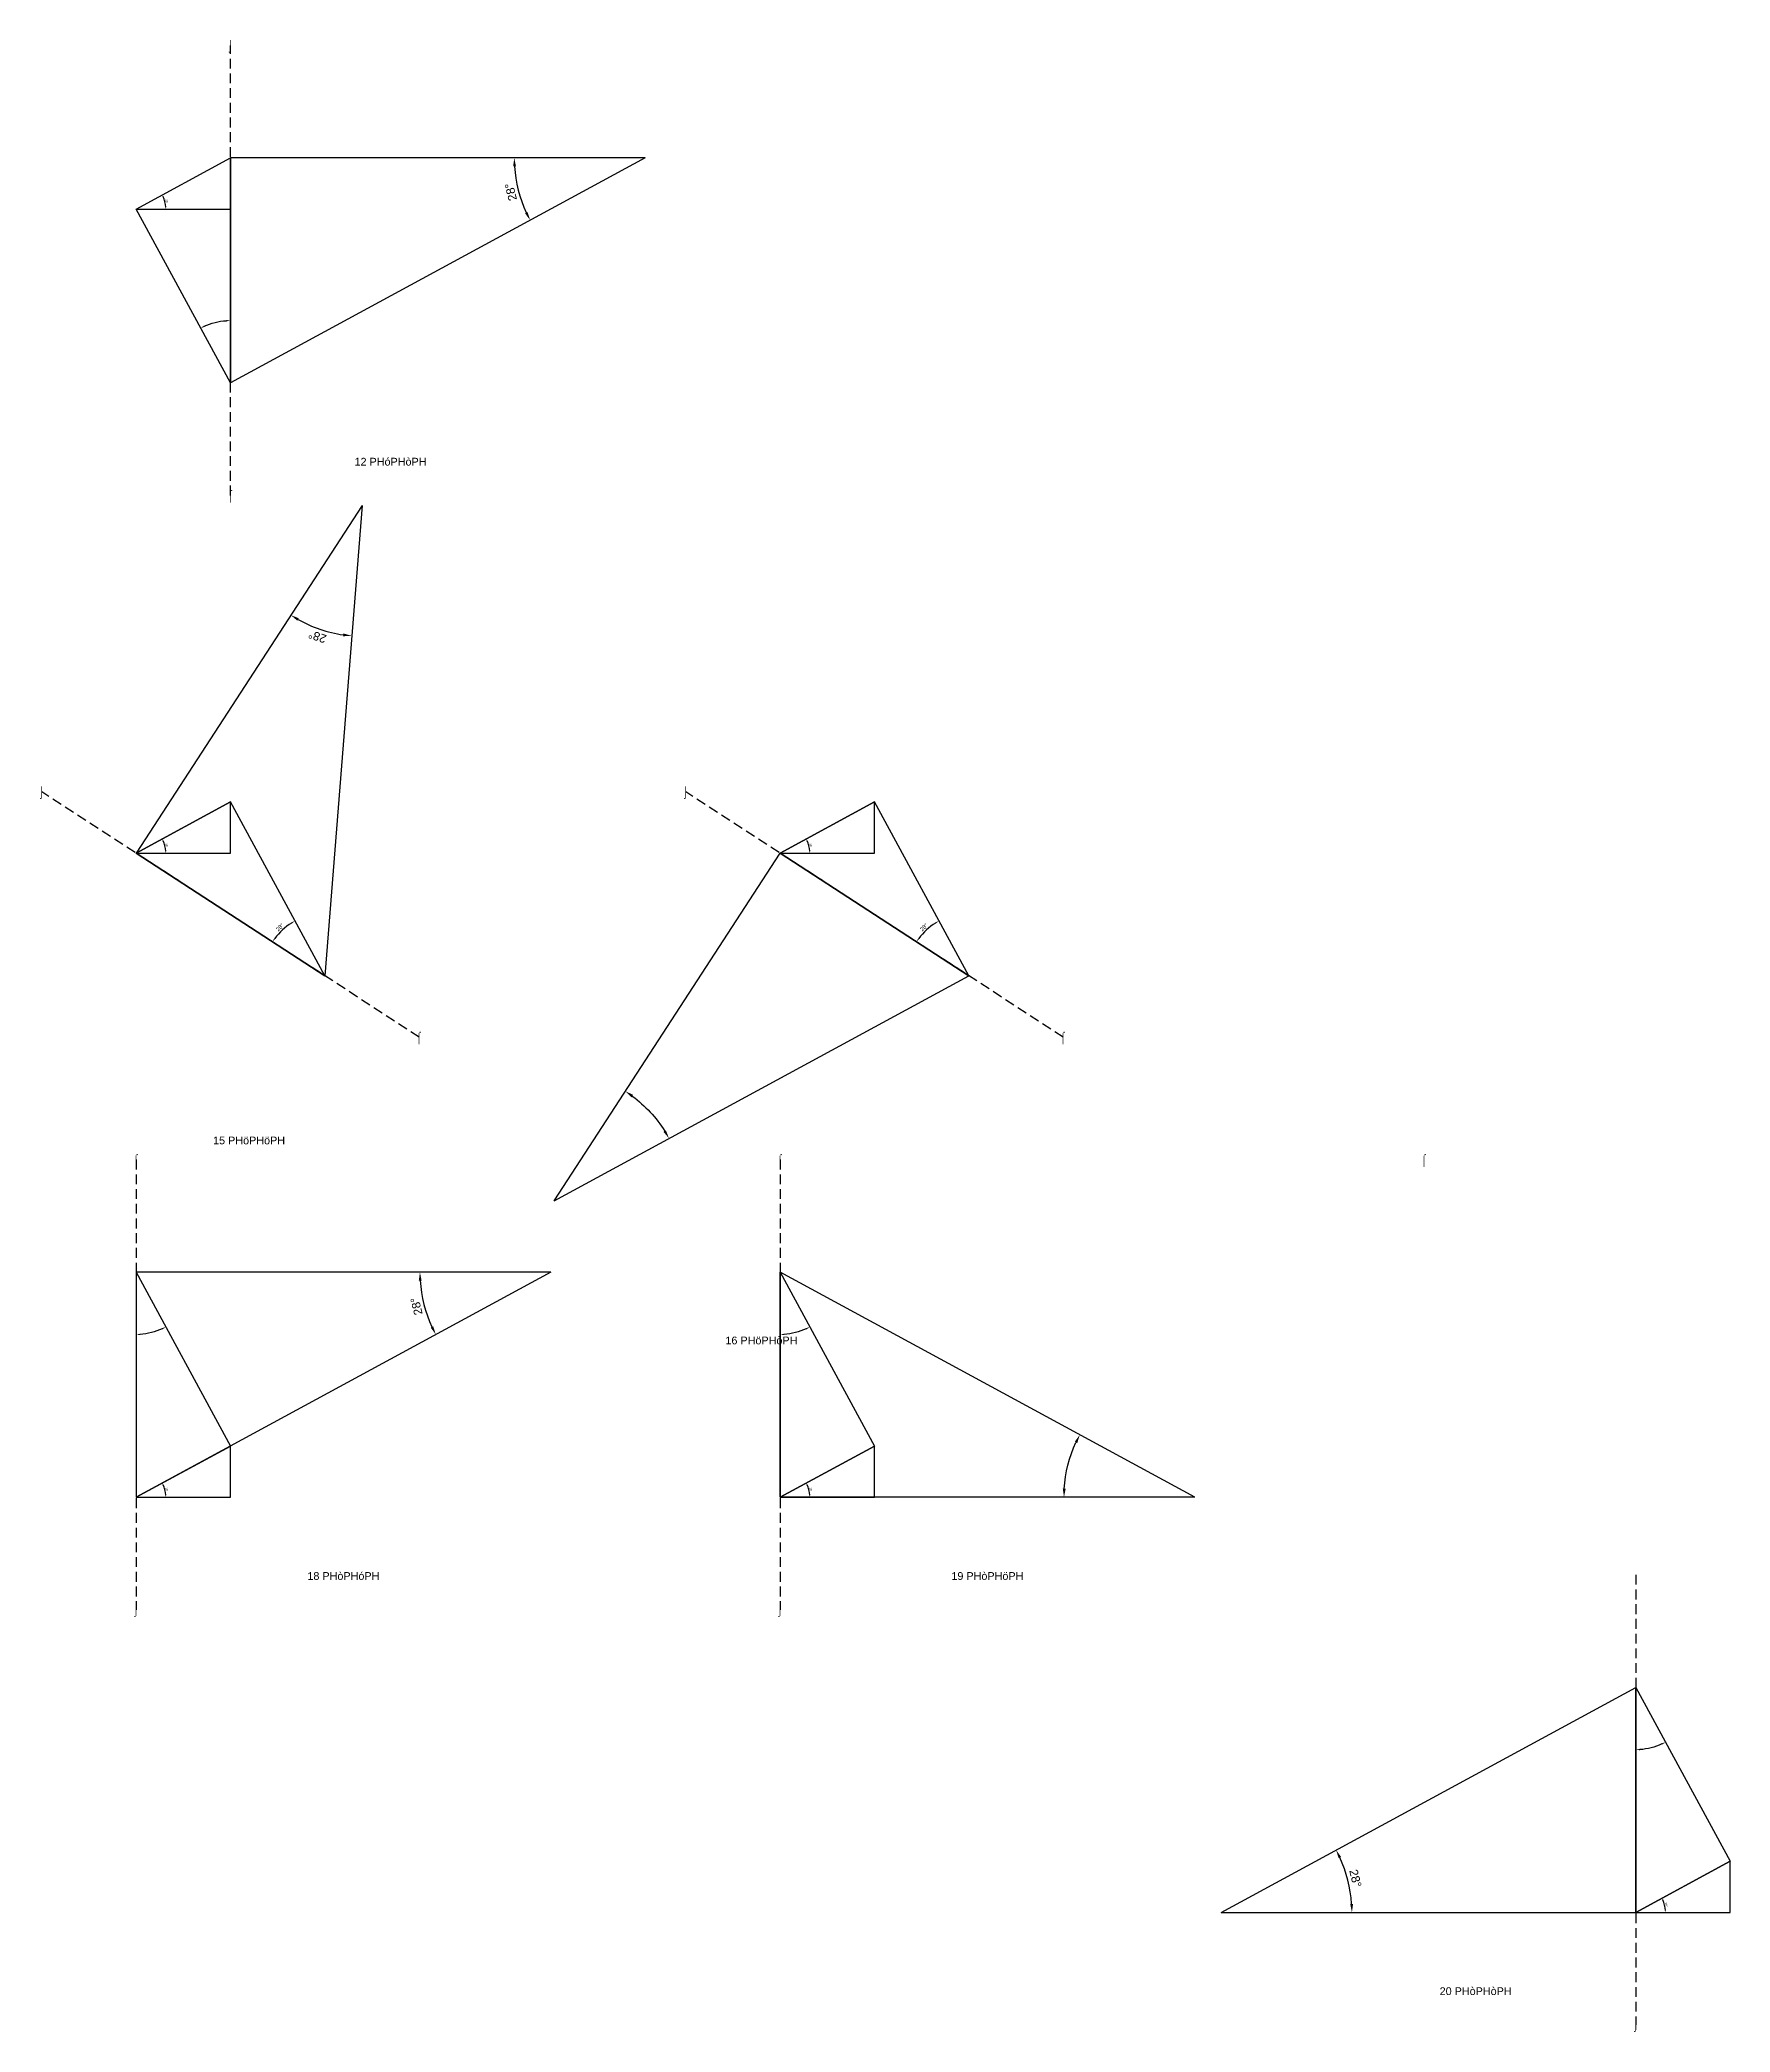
# Model space of a CAD drawing. Header units: millimetres. Extents: x 1423577 to 4401751, y -454579 to 121312.
# Drawn here: x 2758884 to 2977628, y -454579 to -196781 of the extents above; entities that cross this region are included whole.
import ezdxf
from ezdxf.enums import TextEntityAlignment as Align

# ---------------------------------------------------------------- set-up
doc = ezdxf.new("R2010")
doc.units = ezdxf.units.MM
doc.header["$PDMODE"] = 35
doc.linetypes.add('DASHED', pattern=[19.05, 12.7, -6.35])
for name, color, linetype in [('BASE', 170, 'Continuous'), ('HYPOTENUSE', 20, 'Continuous'), ('PERPENDICULAR', 90, 'Continuous')]:
    doc.layers.add(name, color=color, linetype=linetype)
doc.styles.add('Arial', font='arial_0.ttf')
doc.dimstyles.new('ISO-25', dxfattribs={"dimtxt": 250, "dimasz": 100, "dimexe": 1.25, "dimexo": 0.625, "dimgap": 100, "dimtad": 1, "dimdec": 0, "dimtxsty": 'Arial', "dimcen": 2.5, "dimadec": 0, "dimazin": 0, "dimtfac": 1, "dimtdec": 0, "dimtmove": 0, "dimatfit": 3, "dimfxl": 1, "dimarcsym": 0})

# ---------------------------------------------------------------- blocks, each defined once
blk = doc.blocks.new('*D2')
at = {"color": 0, "lineweight": -2, "transparency": 16777216}
blk.add_arc((0, 0), 3850, 3.72107, 24.76727, dxfattribs=at)
at = {"color": 0, "transparency": 16777216}
for points in [[(3459, 1594), (3533, 1632), (3384, 1836)], [(3884, 251), (3800, 249), (3850, 0)]]:
    blk.add_solid(points, dxfattribs=at)
at = {"layer": 'Defpoints', "color": 0, "transparency": 16777216}
for p in [(12208, 6625), (3797, 635), (0, 0), (0, 0), (12208, 0)]:
    blk.add_point(p, dxfattribs=at)
at = {"color": 0, "transparency": 16777216, "insert": (3952, 1003), "char_height": 250, "attachment_point": 5, "rotation": 284.24417, "style": 'Arial'}
blk.add_mtext('28°', dxfattribs=at)
blk = doc.blocks.new('GTN')
at = {"layer": 'BASE'}
blk.add_line((0, 0), (12208.3, 0), dxfattribs=at)
at = {"layer": 'HYPOTENUSE'}
blk.add_line((0, 0), (12208.3, 6625.3), dxfattribs=at)
at = {"layer": 'PERPENDICULAR'}
blk.add_line((12208.3, 0), (12208.3, 6625.3), dxfattribs=at)
at = {"color": 6}
dim = blk.add_angular_dim_2l(base=(3797.3, 635.2), line1=((0, 0), (12208.3, 0)), line2=((0, 0), (12208.3, 6625.3)), dimstyle='ISO-25', override={"dimasz": 250}, dxfattribs=at)
dim.commit()
dim.dimension.update_dxf_attribs({"geometry": '*D2', "text_midpoint": (3952.4, 1003.3)})

msp = doc.modelspace()

# ---------------------------------------------------------------- linework, layer by layer
at = {"linetype": 'DASHED', "ltscale": 100}
for p, q in [((2783544, -255734), (2783544, -197492)), ((2807961, -325825), (2759128, -294084)), ((2891302, -325825), (2842469, -294084)), ((2771336, -341678), (2771336, -399921)), ((2854677, -341678), (2854677, -399921)), ((2965419, -395401), (2965419, -453644))]:
    msp.add_line(p, q, dxfattribs=at)

# ---------------------------------------------------------------- block references
for p in [(2771336, -218678), (2771336, -302019), (2854677, -302019), (2771336, -385360), (2854677, -385360), (2965419, -439083)]:
    msp.add_blockref('GTN', p)
for p, xscale, yscale, zscale, rotation in [((2783544, -241174), -2.096524862893649, 2.096524862893649, 2.096524862893649, 298.4883327617913), ((2837205, -212053), 4.395416500731245, 4.395416500731245, 4.395416500731245, 180), ((2800580, -257027), 4.395416500731245, 4.395416500731245, 4.395416500731245, 236.9766655235826), ((2795753, -317889), 2.096524862893649, 2.096524862893649, 2.096524862893649, 118.4883327617913), ((2879094, -317889), 2.096524862893649, 2.096524862893649, 2.096524862893649, 118.4883327617913), ((2825433, -347011), -4.395416500731245, 4.395416500731245, 4.395416500731245, 236.9766655235826), ((2771336, -356239), -2.096524862893649, 2.096524862893649, 2.096524862893649, 118.4883327617912), ((2824996, -356239), 4.395416500731241, 4.395416500731241, 4.395416500731241, 180), ((2854677, -356239), -2.096524862893649, 2.096524862893649, 2.096524862893649, 118.4883327617912), ((2965419, -409962), -2.096524862893649, 2.096524862893649, 2.096524862893649, 118.4883327617912)]:
    msp.add_blockref('GTN', p, dxfattribs=dict(at, xscale=xscale, yscale=yscale, zscale=zscale, rotation=rotation))
at = {"linetype": 'DASHED', "ltscale": 100, "yscale": 4.395416500731241, "zscale": 4.395416500731241}
for p, xscale in [((2908338, -385360), -4.395416500731241), ((2911759, -439083), 4.395416500731241)]:
    msp.add_blockref('GTN', p, dxfattribs=dict(at, xscale=xscale))

# ---------------------------------------------------------------- texts
at = {"linetype": 'DASHED', "ltscale": 100, "style": 'Arial'}
for s, p in [('⌡', (2783544, -197492)), ('12 PHóPHòPH', (2804270, -251366)), ('⌠', (2783544, -255734)), ('⌡', (2759128, -294084)), ('⌡', (2842469, -294084)), ('⌠', (2807961, -325825)), ('⌠', (2891302, -325825)), ('15 PHöPHöPH', (2785958, -339191)), ('⌠', (2771336, -341678)), ('⌠', (2854677, -341678)), ('⌠', (2938018, -341678)), ('16 PHöPHòPH', (2852263, -365076)), ('18 PHòPHóPH', (2798166, -395552)), ('19 PHòPHöPH', (2881507, -395552)), ('⌡', (2771336, -399921)), ('⌡', (2854677, -399921)), ('20 PHòPHòPH', (2944693, -449275)), ('⌡', (2965419, -453644))]:
    msp.add_text(s, height=1000, dxfattribs=at).set_placement(p, align=Align.MIDDLE_CENTER)

doc.saveas('drawing.dxf')
